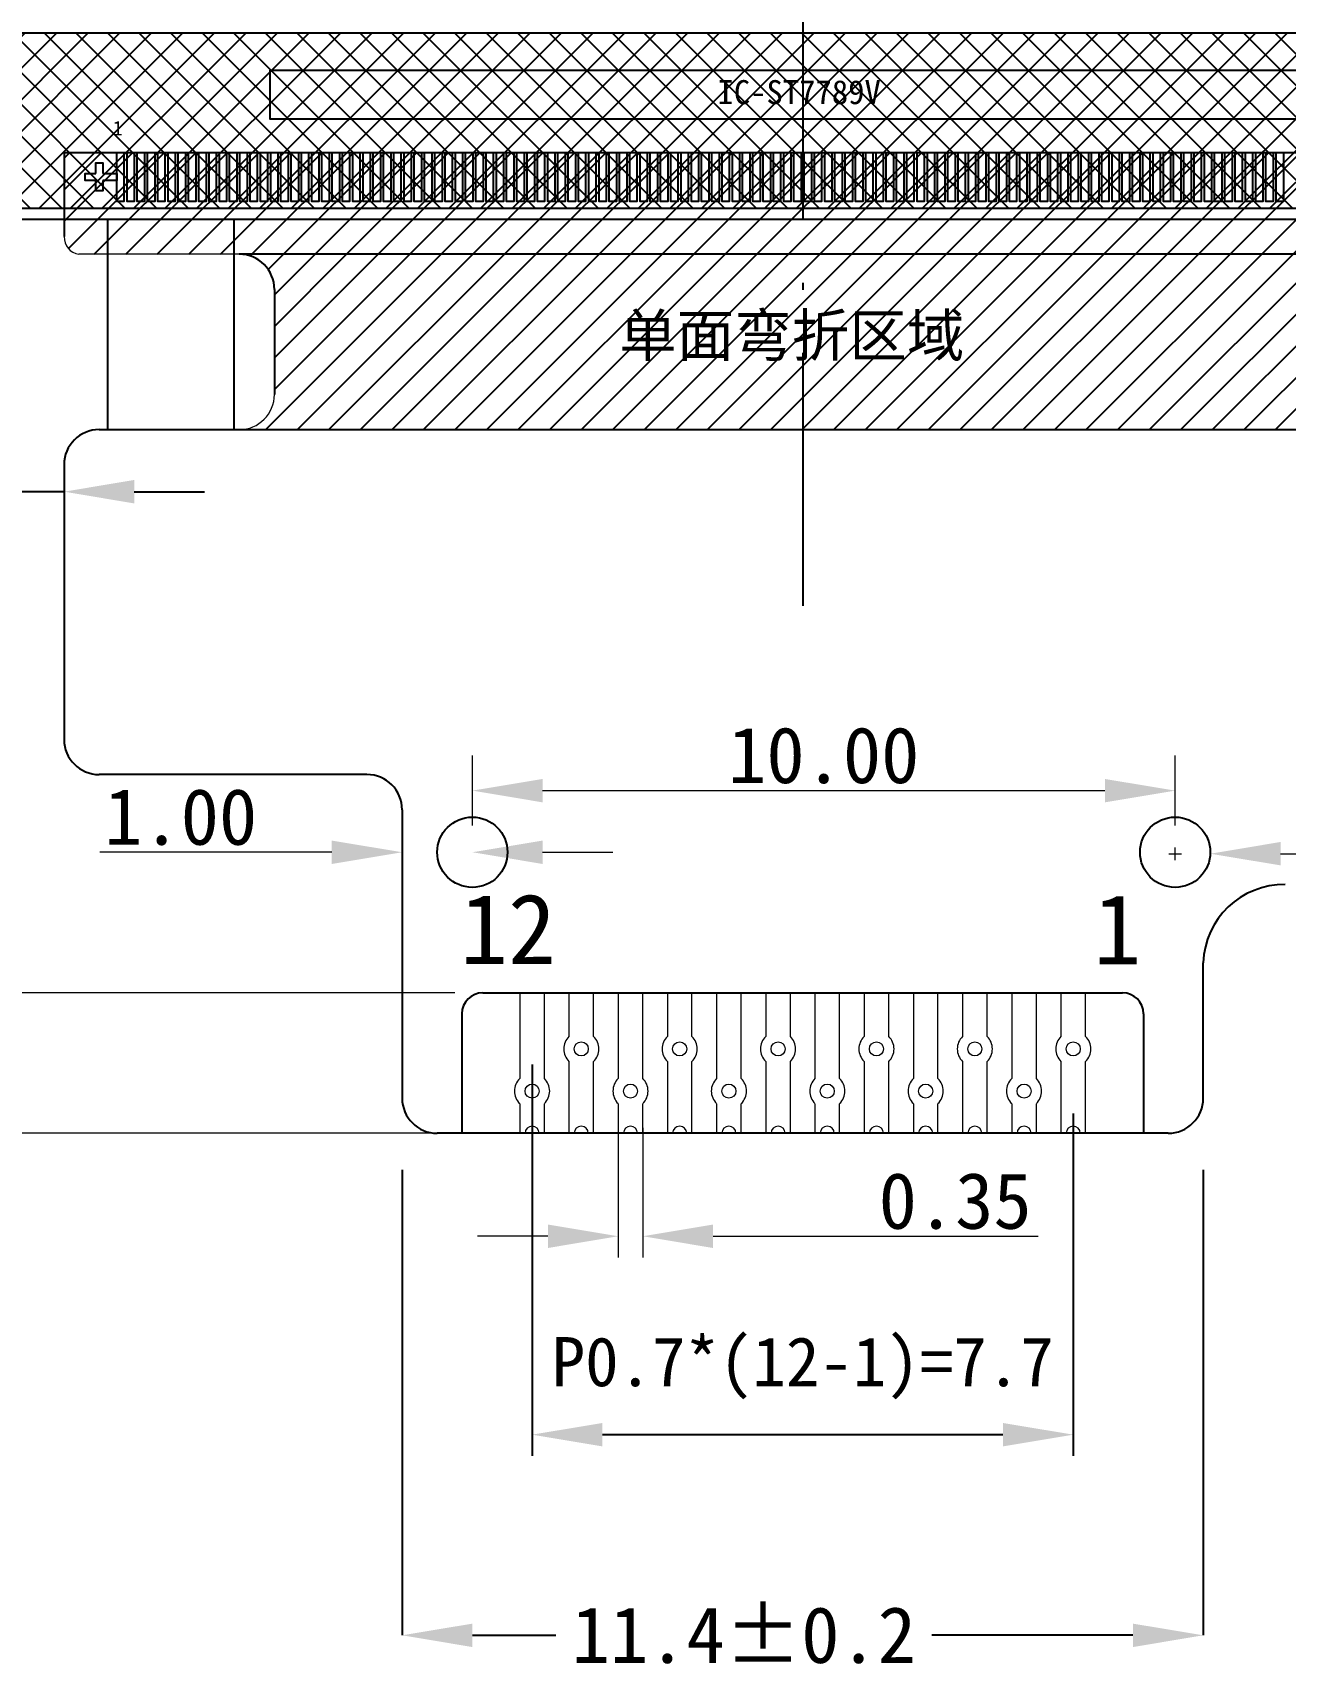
# Model space of a CAD drawing. Header units: millimetres. Extents: x 1279 to 1513, y 338 to 493.
# Drawn here: x 1323.24 to 1341.06, y 399.17 to 422.5 of the extents above; entities that cross this region are included whole.
import ezdxf

# ---------------------------------------------------------------- set-up
doc = ezdxf.new("R2010")
doc.units = ezdxf.units.MM
doc.linetypes.add('ACAD_ISO10W100', pattern=[18, 12, -3, 0, -3])
doc.linetypes.add('SOLID', pattern=[0])
for name, color, linetype in [('240', 240, 'Continuous'), ('dim', 3, 'Continuous'), ('DWG', 7, 'Continuous'), ('FPC', 30, 'Continuous'), ('FPC-LED', 4, 'Continuous'), ('FPC1', 30, 'Continuous'), ('LAYER0$C$L0', 2, 'SOLID'), ('lcd', 4, 'Continuous')]:
    doc.layers.add(name, color=color, linetype=linetype)
doc.styles.get("Standard").update_dxf_attribs({"font": 'txt', "bigfont": 'gbcbig.shx'})
doc.styles.add('zengy', font='')
doc.styles.add('宋体', font='')
doc.styles.get('zengy').set_extended_font_data('SimSun')
doc.styles.get('宋体').set_extended_font_data('SimSun')
doc.dimstyles.get("Standard").update_dxf_attribs({"dimtxt": 3, "dimasz": 1.5, "dimexe": 0.3, "dimexo": 0.3, "dimgap": 0.5, "dimtad": 1, "dimtoh": 1, "dimdsep": 46, "dimtxsty": 'Standard', "dimcen": 0.5, "dimclrd": 2, "dimclre": 3, "dimclrt": 6, "dimadec": 1, "dimazin": 0, "dimtfac": 1, "dimtofl": 0, "dimtmove": 0, "dimatfit": 3, "dimfxl": 1, "dimtolj": 1, "dimtzin": 0, "dimarcsym": 0})
doc.dimstyles.new('zengy', dxfattribs={"dimtxt": 1.35, "dimasz": 1, "dimexe": 0.4, "dimexo": 0.45, "dimgap": 0.35, "dimtad": 1, "dimzin": 0, "dimdsep": 46, "dimtxsty": 'zengy', "dimcen": 0.09, "dimclrd": 256, "dimclre": 256, "dimclrt": 256, "dimadec": 0, "dimazin": 0, "dimtfac": 1, "dimtmove": 0, "dimatfit": 0, "dimfxl": 0.18, "dimtolj": 1, "dimtzin": 0, "dimlwd": -1, "dimlwe": -1, "dimarcsym": 0})
doc.dimstyles.new('标准', dxfattribs={"dimtxt": 1.8, "dimasz": 1.5, "dimexe": 0.5, "dimexo": 0.4, "dimgap": 0.1, "dimtad": 1, "dimzin": 1, "dimdsep": 46, "dimtxsty": '宋体', "dimblk": 'CLOSEDBLANK', "dimcen": 0.09, "dimclrd": 96, "dimclre": 96, "dimclrt": 3, "dimadec": 0, "dimazin": 0, "dimtfac": 1, "dimtofl": 0, "dimtmove": 0, "dimatfit": 1, "dimldrblk": 'CLOSEDBLANK', "dimfxl": 1, "dimtolj": 1, "dimlwd": 0, "dimlwe": 0, "dimarcsym": 0})
doc.dimstyles.new('标注', dxfattribs={"dimtxt": 1.2, "dimasz": 1, "dimexe": 0, "dimexo": 1, "dimgap": 0.2, "dimtad": 0, "dimrnd": 0.0005, "dimzin": 9, "dimdsep": 46, "dimtxsty": 'Standard', "dimcen": 0, "dimclrd": 3, "dimclre": 3, "dimclrt": 3, "dimadec": 0, "dimazin": 0, "dimtfac": 1, "dimtmove": 0, "dimatfit": 3, "dimfxl": 1, "dimlwd": -1, "dimlwe": -1, "dimarcsym": 0})

# ---------------------------------------------------------------- blocks, each defined once
blk = doc.blocks.new('*D68')
at = {"layer": 'Defpoints', "color": 0}
for p in [(1318.435, 420.287), (1323.685, 416.357), (1318.435, 415.973)]:
    blk.add_point(p, dxfattribs=at)
at = {"layer": 'dim', "color": 7}
for p, q in [((1318.435, 419.837), (1318.435, 415.573)), ((1317.435, 415.973), (1307.281, 415.973)), ((1323.685, 415.973), (1318.435, 415.973)), ((1323.685, 415.907), (1323.685, 415.573)), ((1324.685, 415.973), (1325.685, 415.973))]:
    blk.add_line(p, q, dxfattribs=at)
for points in [[(1317.435, 416.14), (1317.435, 415.806), (1318.435, 415.973)], [(1324.685, 416.14), (1324.685, 415.806), (1323.685, 415.973)]]:
    blk.add_solid(points, dxfattribs=at)
at = {"layer": 'dim', "color": 7, "insert": (1311.858, 417.051), "char_height": 1.35, "attachment_point": 5, "style": '宋体'}
blk.add_mtext('\\A1;5.25%%P0.3', dxfattribs=at)
blk = doc.blocks.new('*D69')
at = {"color": 7, "lineweight": 0}
for p, q in [((1318.035, 419.837), (1300.745, 419.837)), ((1301.245, 418.837), (1301.245, 407.841)), ((1328.595, 406.841), (1300.745, 406.841))]:
    blk.add_line(p, q, dxfattribs=at)
at = {"color": 7}
for points in [[(1301.078, 418.837), (1301.412, 418.837), (1301.245, 419.837)], [(1301.078, 407.841), (1301.412, 407.841), (1301.245, 406.841)]]:
    blk.add_solid(points, dxfattribs=at)
at = {"layer": 'Defpoints', "color": 0}
for p in [(1318.435, 419.837), (1301.245, 406.841), (1328.995, 406.841)]:
    blk.add_point(p, dxfattribs=at)
at = {"color": 7, "insert": (1299.829, 413.339), "char_height": 1.7, "attachment_point": 5, "rotation": 90, "style": '宋体'}
blk.add_mtext('\\A1;13.00%%P0.3', dxfattribs=at)
blk = doc.blocks.new('_ClosedBlank')
at = {"color": 0, "linetype": 'ByBlock', "lineweight": -2}
for p, q in [((-1, 0.167), (0, 0)), ((-1, 0.167), (-1, -0.167)), ((0, 0), (-1, -0.167))]:
    blk.add_line(p, q, dxfattribs=at)
blk = doc.blocks.new('*D74')
at = {"color": 7}
for p, q in [((1328.495, 406.32), (1328.495, 399.695)), ((1339.895, 406.32), (1339.895, 399.695)), ((1329.495, 399.695), (1330.685, 399.695)), ((1338.895, 399.695), (1336.032, 399.695))]:
    blk.add_line(p, q, dxfattribs=at)
for points in [[(1329.495, 399.861), (1329.495, 399.528), (1328.495, 399.695)], [(1338.895, 399.861), (1338.895, 399.528), (1339.895, 399.695)]]:
    blk.add_solid(points, dxfattribs=at)
at = {"layer": 'Defpoints', "color": 0}
for p in [(1328.495, 407.32), (1339.895, 407.32), (1339.895, 399.695)]:
    blk.add_point(p, dxfattribs=at)
at = {"color": 7, "insert": (1333.358, 399.695), "char_height": 0.8, "attachment_point": 5, "style": '宋体'}
blk.add_mtext('11.4±0.2', dxfattribs=at)
blk = doc.blocks.new('*D75')
at = {"color": 7, "lineweight": 0}
for p, q in [((1321.802, 409.841), (1321.802, 410.841)), ((1329.245, 408.841), (1321.302, 408.841)), ((1328.995, 406.841), (1321.302, 406.841)), ((1321.802, 405.841), (1321.802, 399.622))]:
    blk.add_line(p, q, dxfattribs=at)
at = {"color": 7}
for points in [[(1321.636, 409.841), (1321.969, 409.841), (1321.802, 408.841)], [(1321.636, 405.841), (1321.969, 405.841), (1321.802, 406.841)]]:
    blk.add_solid(points, dxfattribs=at)
at = {"layer": 'Defpoints', "color": 0}
for p in [(1329.645, 408.841), (1321.802, 406.841), (1329.395, 406.841)]:
    blk.add_point(p, dxfattribs=at)
at = {"color": 7, "insert": (1321.271, 402.231), "char_height": 0.8, "attachment_point": 5, "rotation": 90, "style": '宋体'}
blk.add_mtext('\\A1;2.00%%P0.3', dxfattribs=at)
blk = doc.blocks.new('*D76')
at = {"color": 7, "lineweight": 0}
for p, q in [((1331.57, 406.92), (1331.57, 405.075)), ((1331.92, 406.92), (1331.92, 405.075)), ((1330.57, 405.375), (1329.57, 405.375)), ((1332.92, 405.375), (1337.546, 405.375))]:
    blk.add_line(p, q, dxfattribs=at)
at = {"color": 7}
for points in [[(1330.57, 405.542), (1330.57, 405.208), (1331.57, 405.375)], [(1332.92, 405.542), (1332.92, 405.208), (1331.92, 405.375)]]:
    blk.add_solid(points, dxfattribs=at)
at = {"layer": 'Defpoints', "color": 0}
for p in [(1331.57, 407.22), (1331.92, 407.22), (1331.92, 405.375)]:
    blk.add_point(p, dxfattribs=at)
at = {"color": 7, "insert": (1336.365, 405.875), "char_height": 0.8, "attachment_point": 5, "style": '宋体'}
blk.add_mtext('\\A1;0.35', dxfattribs=at)
blk = doc.blocks.new('*D77')
at = {"color": 7, "lineweight": 0}
for p, q in [((1339.405, 410.82), (1339.585, 410.82)), ((1339.495, 410.73), (1339.495, 410.91)), ((1340.995, 410.82), (1351.771, 410.82))]:
    blk.add_line(p, q, dxfattribs=at)
at = {"color": 7}
blk.add_solid([(1340.995, 410.987), (1340.995, 410.654), (1339.995, 410.82)], dxfattribs=at)
at = {"layer": 'Defpoints', "color": 0}
for p in [(1338.995, 410.82), (1339.995, 410.82)]:
    blk.add_point(p, dxfattribs=at)
at = {"color": 7, "insert": (1346.883, 411.859), "char_height": 1, "attachment_point": 5, "style": '宋体'}
blk.add_mtext('\\A1;2-%%c1.0%%p0.05', dxfattribs=at)
blk = doc.blocks.new('*D78')
at = {"color": 7, "lineweight": -2}
for p, q in [((1330.345, 407.82), (1330.345, 402.251)), ((1338.045, 407.12), (1338.045, 402.251)), ((1331.345, 402.551), (1337.045, 402.551))]:
    blk.add_line(p, q, dxfattribs=at)
at = {"color": 7}
for points in [[(1331.345, 402.717), (1331.345, 402.384), (1330.345, 402.551)], [(1337.045, 402.717), (1337.045, 402.384), (1338.045, 402.551)]]:
    blk.add_solid(points, dxfattribs=at)
at = {"layer": 'Defpoints', "color": 0}
for p in [(1330.345, 408.12), (1338.045, 407.42), (1338.045, 402.551)]:
    blk.add_point(p, dxfattribs=at)
at = {"color": 7, "insert": (1334.195, 403.497), "char_height": 0.7, "attachment_point": 5, "style": '宋体'}
blk.add_mtext('\\A1;P0.7*(12-1)=7.7', dxfattribs=at)
blk = doc.blocks.new('*D79')
at = {"color": 7, "lineweight": 0}
for p, q in [((1329.495, 411.22), (1329.495, 412.218)), ((1339.495, 411.22), (1339.495, 412.218)), ((1330.495, 411.718), (1338.495, 411.718))]:
    blk.add_line(p, q, dxfattribs=at)
at = {"color": 7}
for points in [[(1330.495, 411.884), (1330.495, 411.551), (1329.495, 411.718)], [(1338.495, 411.884), (1338.495, 411.551), (1339.495, 411.718)]]:
    blk.add_solid(points, dxfattribs=at)
at = {"layer": 'Defpoints', "color": 0}
for p in [(1339.495, 411.718), (1329.495, 410.82), (1339.495, 410.82)]:
    blk.add_point(p, dxfattribs=at)
at = {"color": 7, "insert": (1334.495, 412.218), "char_height": 0.8, "attachment_point": 5, "style": '宋体'}
blk.add_mtext('\\A1;10.00', dxfattribs=at)
blk = doc.blocks.new('*D80')
at = {"color": 7, "lineweight": 0}
for p, q in [((1328.495, 411.22), (1328.495, 411.341)), ((1329.495, 411.22), (1329.495, 411.341)), ((1327.495, 410.841), (1324.195, 410.841)), ((1330.495, 410.841), (1331.495, 410.841))]:
    blk.add_line(p, q, dxfattribs=at)
at = {"color": 7}
for points in [[(1327.495, 411.007), (1327.495, 410.674), (1328.495, 410.841)], [(1330.495, 411.007), (1330.495, 410.674), (1329.495, 410.841)]]:
    blk.add_solid(points, dxfattribs=at)
at = {"layer": 'Defpoints', "color": 0}
for p in [(1328.495, 410.841), (1328.495, 410.82), (1329.495, 410.82)]:
    blk.add_point(p, dxfattribs=at)
at = {"color": 7, "insert": (1325.345, 411.341), "char_height": 0.8, "attachment_point": 5, "style": '宋体'}
blk.add_mtext('\\A1;1.00', dxfattribs=at)

msp = doc.modelspace()

# ---------------------------------------------------------------- hatches: boundary and pattern name
h = msp.add_hatch()
h.set_pattern_fill('ANSI37', color=256, scale=0.1, style=0)
h.set_pattern_definition([(45, (11.47605, -10.43384), (-0.2245064, 0.2245064), []), (135, (11.47605, -10.43384), (-0.2245064, -0.2245064), [])])
h.paths.add_polyline_path([(1319.135, 422.503), (1349.255, 422.503), (1349.255, 420.003), (1319.135, 420.003)])
h = msp.add_hatch()
h.set_pattern_fill('ANSI31', color=30, scale=0.1, style=0)
edge = h.paths.add_edge_path(flags=17)
edge.add_line((1344.705, 420.482), (1344.705, 420.803))
edge.add_line((1344.705, 420.803), (1344.705, 420.482))
edge.add_line((1344.705, 420.482), (1344.705, 420.803))
edge.add_line((1344.705, 420.803), (1344.705, 420.482))
edge.add_line((1344.705, 420.482), (1344.705, 420.803))
edge.add_line((1344.705, 420.803), (1344.705, 419.603))
h.paths.add_polyline_path([(1344.705, 420.482), (1344.705, 420.803)], flags=16)
edge = h.paths.add_edge_path()
edge.add_line((1323.685, 420.803), (1344.705, 420.803))
edge.add_line((1323.685, 420.803), (1323.685, 419.603))
edge.add_arc((1323.931, 419.596), 0.245, 178.3428, 261.6793)
edge.add_line((1326.178, 419.353), (1323.895, 419.353))
edge.add_line((1342.879, 419.353), (1326.178, 419.353))
edge.add_line((1342.879, 419.353), (1344.496, 419.353))
edge.add_arc((1344.46, 419.596), 0.245, 278.3207, 361.6572)
h = msp.add_hatch()
h.set_pattern_fill('ANSI31', color=256, scale=0.1, style=0)
edge = h.paths.add_edge_path()
edge.add_line((1342.879, 419.353), (1326.178, 419.353))
edge.add_arc((1326.178, 418.853), 0.5, 0, 90)
edge.add_line((1326.678, 418.853), (1326.678, 417.357))
edge.add_arc((1326.178, 417.357), 0.5, 270, 360)
edge.add_line((1326.186, 416.857), (1342.379, 416.857))
edge.add_line((1342.379, 418.853), (1342.379, 416.857))
edge.add_arc((1342.879, 418.853), 0.5, 90, 180)

# ---------------------------------------------------------------- linework, layer by layer
at = {"color": 30}
for p, q in [((1327.995, 411.947), (1324.185, 411.947)), ((1329.645, 408.841), (1338.745, 408.841)), ((1329.345, 408.541), (1329.345, 406.841)), ((1339.045, 408.541), (1339.045, 406.841)), ((1329.345, 408.241), (1329.345, 406.841)), ((1329.345, 408.241), (1329.345, 406.841)), ((1329.345, 408.241), (1329.345, 406.841)), ((1339.045, 408.241), (1339.045, 406.841)), ((1329.345, 406.841), (1329.22, 406.841))]:
    msp.add_line(p, q, dxfattribs=at)
msp.add_line((1328.995, 406.841), (1328.995, 406.841))
for centre, start, end in [((1329.645, 408.541), 90, 180), ((1338.745, 408.541), 360, 90)]:
    msp.add_arc(centre, 0.3, start, end, dxfattribs=at)
at = {"layer": 'DWG', "color": 30}
for p, q in [((1323.685, 420.803), (1344.705, 420.803)), ((1342.879, 419.353), (1326.178, 419.353))]:
    msp.add_line(p, q, dxfattribs=at)
at = {"layer": 'DWG', "color": 30, "lineweight": 0}
for p, q in [((1323.685, 419.603), (1323.685, 420.803)), ((1326.178, 419.353), (1323.895, 419.353))]:
    msp.add_line(p, q, dxfattribs=at)
for centre, radius, start, end in [((1323.931, 419.596), 0.245, 178.3428, 261.6793), ((1326.178, 417.357), 0.5, 270, 0)]:
    msp.add_arc(centre, radius, start, end, dxfattribs=at)
at = {"layer": 'FPC', "color": 30}
for p, q in [((1323.685, 420.803), (1323.685, 419.603)), ((1326.678, 418.853), (1326.678, 417.357)), ((1326.186, 416.857), (1342.379, 416.857))]:
    msp.add_line(p, q, dxfattribs=at)
at = {"layer": 'FPC'}
for p, q in [((1324.185, 416.857), (1326.186, 416.857)), ((1323.685, 416.357), (1323.685, 412.447)), ((1328.495, 411.447), (1328.495, 407.341)), ((1339.895, 407.341), (1339.895, 409.268)), ((1339.395, 406.841), (1328.995, 406.841))]:
    msp.add_line(p, q, dxfattribs=at)
at = {"layer": 'FPC', "color": 2, "lineweight": 9}
for p, q in [((1330.17, 408.841), (1330.17, 407.619)), ((1330.17, 408.841), (1330.17, 408.841)), ((1330.52, 408.841), (1330.17, 408.841)), ((1330.52, 407.619), (1330.52, 408.841)), ((1330.87, 408.841), (1330.87, 408.219)), ((1331.22, 408.841), (1330.87, 408.841)), ((1331.22, 408.219), (1331.22, 408.841)), ((1331.57, 408.841), (1331.57, 407.619)), ((1331.92, 408.841), (1331.57, 408.841)), ((1331.92, 407.619), (1331.92, 408.841)), ((1332.27, 408.841), (1332.27, 408.219)), ((1332.62, 408.841), (1332.27, 408.841)), ((1332.62, 408.219), (1332.62, 408.841)), ((1332.97, 408.841), (1332.97, 407.619)), ((1333.32, 408.841), (1332.97, 408.841)), ((1333.32, 407.619), (1333.32, 408.841)), ((1333.67, 408.841), (1333.67, 408.219)), ((1334.02, 408.841), (1333.67, 408.841)), ((1334.02, 408.219), (1334.02, 408.841)), ((1334.37, 408.841), (1334.37, 407.619)), ((1334.72, 408.841), (1334.37, 408.841)), ((1334.72, 407.619), (1334.72, 408.841)), ((1335.07, 408.841), (1335.07, 408.219)), ((1335.42, 408.841), (1335.07, 408.841)), ((1335.42, 408.219), (1335.42, 408.841)), ((1335.77, 408.841), (1335.77, 407.619)), ((1336.12, 408.841), (1335.77, 408.841)), ((1336.12, 407.619), (1336.12, 408.841)), ((1336.47, 408.841), (1336.47, 408.219)), ((1336.82, 408.841), (1336.47, 408.841)), ((1336.82, 408.219), (1336.82, 408.841)), ((1337.17, 408.841), (1337.17, 407.619)), ((1337.52, 408.841), (1337.17, 408.841)), ((1337.52, 407.619), (1337.52, 408.841)), ((1337.87, 408.841), (1337.87, 408.219)), ((1338.22, 408.841), (1337.87, 408.841)), ((1338.22, 408.219), (1338.22, 408.841)), ((1330.87, 407.862), (1330.87, 406.841)), ((1331.22, 406.841), (1331.22, 407.862)), ((1332.27, 407.862), (1332.27, 406.841)), ((1332.62, 406.841), (1332.62, 407.862)), ((1333.67, 407.862), (1333.67, 406.841)), ((1334.02, 406.841), (1334.02, 407.862)), ((1335.07, 407.862), (1335.07, 406.841)), ((1335.42, 406.841), (1335.42, 407.862)), ((1336.47, 407.862), (1336.47, 406.841)), ((1336.82, 406.841), (1336.82, 407.862)), ((1337.87, 407.862), (1337.87, 406.841)), ((1338.22, 406.841), (1338.22, 407.862)), ((1330.17, 407.262), (1330.17, 406.841)), ((1330.52, 406.841), (1330.52, 407.262)), ((1331.57, 407.262), (1331.57, 406.841)), ((1331.92, 406.841), (1331.92, 407.262)), ((1332.97, 407.262), (1332.97, 406.841)), ((1333.32, 406.841), (1333.32, 407.262)), ((1334.37, 407.262), (1334.37, 406.841)), ((1334.72, 406.841), (1334.72, 407.262)), ((1335.77, 407.262), (1335.77, 406.841)), ((1336.12, 406.841), (1336.12, 407.262)), ((1337.17, 407.262), (1337.17, 406.841)), ((1337.52, 406.841), (1337.52, 407.262)), ((1335.345, 406.841), (1335.42, 406.841)), ((1335.42, 406.841), (1335.42, 406.841))]:
    msp.add_line(p, q, dxfattribs=at)
at = {"layer": 'FPC', "lineweight": 9}
for points in [[(1331.57, 408.841), (1331.57, 408.841)], [(1332.97, 408.841), (1332.97, 408.841)], [(1334.37, 408.841), (1334.37, 408.841)], [(1335.77, 408.841), (1335.77, 408.841)], [(1337.17, 408.841), (1337.17, 408.841)]]:
    msp.add_lwpolyline(points, dxfattribs=at)
at = {"layer": 'FPC', "color": 30}
for centre in [(1329.495, 410.841), (1339.495, 410.841)]:
    msp.add_circle(centre, 0.5, dxfattribs=at)
at = {"layer": 'FPC', "color": 6, "lineweight": 9}
for centre in [(1331.045, 408.041), (1332.445, 408.041), (1333.845, 408.041), (1335.245, 408.041), (1336.645, 408.041), (1338.045, 408.041), (1330.345, 407.441), (1331.745, 407.441), (1333.145, 407.441), (1334.545, 407.441), (1335.945, 407.441), (1337.345, 407.441)]:
    msp.add_circle(centre, 0.1, dxfattribs=at)
at = {"layer": 'FPC'}
for centre, radius, start, end in [((1326.178, 418.853), 0.5, 0, 90), ((1324.185, 416.357), 0.5, 90, 180), ((1324.185, 412.447), 0.5, 180, 270), ((1327.995, 411.447), 0.5, 0, 90), ((1341.043, 409.232), 1.148, 89.0991, 178.1735), ((1328.995, 407.341), 0.5, 180, 270), ((1339.395, 407.341), 0.5, 270, 0)]:
    msp.add_arc(centre, radius, start, end, dxfattribs=at)
at = {"layer": 'FPC', "color": 2, "lineweight": 9}
for centre, radius, start, end in [((1331.045, 408.041), 0.25, 134.427, 225.573), ((1331.045, 408.041), 0.25, 314.427, 45.573), ((1332.445, 408.041), 0.25, 134.427, 225.573), ((1332.445, 408.041), 0.25, 314.427, 45.573), ((1333.845, 408.041), 0.25, 134.427, 225.573), ((1333.845, 408.041), 0.25, 314.427, 45.573), ((1335.245, 408.041), 0.25, 134.427, 225.573), ((1335.245, 408.041), 0.25, 314.427, 45.573), ((1336.645, 408.041), 0.25, 134.427, 225.573), ((1336.645, 408.041), 0.25, 314.427, 45.573), ((1338.045, 408.041), 0.25, 134.427, 225.573), ((1338.045, 408.041), 0.25, 314.427, 45.573), ((1330.345, 407.441), 0.25, 134.427, 225.573), ((1330.345, 407.441), 0.25, 314.427, 45.573), ((1331.745, 407.441), 0.25, 134.427, 225.573), ((1331.745, 407.441), 0.25, 314.427, 45.573), ((1333.145, 407.441), 0.25, 134.427, 225.573), ((1333.145, 407.441), 0.25, 314.427, 45.573), ((1334.545, 407.441), 0.25, 134.427, 225.573), ((1334.545, 407.441), 0.25, 314.427, 45.573), ((1335.945, 407.441), 0.25, 134.427, 225.573), ((1335.945, 407.441), 0.25, 314.427, 45.573), ((1337.345, 407.441), 0.25, 134.427, 225.573), ((1337.345, 407.441), 0.25, 314.427, 45.573), ((1330.345, 406.841), 0.1, 0, 180), ((1331.045, 406.841), 0.1, 0, 180), ((1331.745, 406.841), 0.1, 0, 180), ((1332.445, 406.841), 0.1, 0, 180), ((1333.145, 406.841), 0.1, 0, 180), ((1333.845, 406.841), 0.1, 0, 180), ((1334.545, 406.841), 0.1, 0, 180), ((1335.245, 406.841), 0.1, 0, 180), ((1335.945, 406.841), 0.1, 0, 180), ((1336.645, 406.841), 0.1, 0, 180), ((1337.345, 406.841), 0.1, 0, 180), ((1338.045, 406.841), 0.1, 0, 180)]:
    msp.add_arc(centre, radius, start, end, dxfattribs=at)
at = {"layer": 'FPC-LED', "color": 2}
for p, q in [((1324.302, 419.853), (1324.302, 416.857)), ((1326.102, 419.853), (1326.102, 416.857))]:
    msp.add_line(p, q, dxfattribs=at)
at = {"layer": 'FPC1', "color": 1, "linetype": 'ACAD_ISO10W100', "ltscale": 0.3}
msp.add_line((1334.195, 456.448), (1334.195, 413.744), dxfattribs=at)
at = {"layer": 'LAYER0$C$L0', "color": 0}
msp.add_line((1318.435, 419.853), (1349.955, 419.853), dxfattribs=at)
msp.add_line((1318.435, 419.853), (1349.955, 419.853), dxfattribs=at)
at = {"layer": 'lcd', "color": 7, "ltscale": 2}
msp.add_line((1319.135, 422.503), (1349.255, 422.503), dxfattribs=at)
at = {"layer": 'lcd', "color": 4, "ltscale": 2}
msp.add_line((1349.255, 420.003), (1319.135, 420.003), dxfattribs=at)
at = {"layer": 'lcd', "color": 7, "ltscale": 2}
for points in [[(1326.618, 421.973), (1341.773, 421.973), (1341.773, 421.275), (1326.618, 421.275)], [(1324.435, 420.803), (1324.537, 420.803), (1324.537, 420.103), (1324.435, 420.103)], [(1324.581, 420.803), (1324.683, 420.803), (1324.683, 420.103), (1324.581, 420.103)], [(1324.727, 420.803), (1324.829, 420.803), (1324.829, 420.103), (1324.727, 420.103)], [(1324.873, 420.803), (1324.975, 420.803), (1324.975, 420.103), (1324.873, 420.103)], [(1325.019, 420.803), (1325.121, 420.803), (1325.121, 420.103), (1325.019, 420.103)], [(1325.165, 420.803), (1325.267, 420.803), (1325.267, 420.103), (1325.165, 420.103)], [(1325.311, 420.803), (1325.413, 420.803), (1325.413, 420.103), (1325.311, 420.103)], [(1325.457, 420.803), (1325.559, 420.803), (1325.559, 420.103), (1325.457, 420.103)], [(1325.603, 420.803), (1325.705, 420.803), (1325.705, 420.103), (1325.603, 420.103)], [(1325.749, 420.803), (1325.851, 420.803), (1325.851, 420.103), (1325.749, 420.103)], [(1325.895, 420.803), (1325.997, 420.803), (1325.997, 420.103), (1325.895, 420.103)], [(1326.041, 420.803), (1326.143, 420.803), (1326.143, 420.103), (1326.041, 420.103)], [(1326.187, 420.803), (1326.289, 420.803), (1326.289, 420.103), (1326.187, 420.103)], [(1326.333, 420.803), (1326.435, 420.803), (1326.435, 420.103), (1326.333, 420.103)], [(1326.479, 420.803), (1326.581, 420.803), (1326.581, 420.103), (1326.479, 420.103)], [(1326.625, 420.803), (1326.727, 420.803), (1326.727, 420.103), (1326.625, 420.103)], [(1326.771, 420.803), (1326.873, 420.803), (1326.873, 420.103), (1326.771, 420.103)], [(1326.917, 420.803), (1327.019, 420.803), (1327.019, 420.103), (1326.917, 420.103)], [(1327.063, 420.803), (1327.165, 420.803), (1327.165, 420.103), (1327.063, 420.103)], [(1327.209, 420.803), (1327.311, 420.803), (1327.311, 420.103), (1327.209, 420.103)], [(1327.355, 420.803), (1327.457, 420.803), (1327.457, 420.103), (1327.355, 420.103)], [(1327.501, 420.803), (1327.603, 420.803), (1327.603, 420.103), (1327.501, 420.103)], [(1327.647, 420.803), (1327.749, 420.803), (1327.749, 420.103), (1327.647, 420.103)], [(1327.793, 420.803), (1327.895, 420.803), (1327.895, 420.103), (1327.793, 420.103)], [(1327.939, 420.803), (1328.041, 420.803), (1328.041, 420.103), (1327.939, 420.103)], [(1328.085, 420.803), (1328.187, 420.803), (1328.187, 420.103), (1328.085, 420.103)], [(1328.231, 420.803), (1328.333, 420.803), (1328.333, 420.103), (1328.231, 420.103)], [(1328.377, 420.803), (1328.479, 420.803), (1328.479, 420.103), (1328.377, 420.103)], [(1328.523, 420.803), (1328.625, 420.803), (1328.625, 420.103), (1328.523, 420.103)], [(1328.669, 420.803), (1328.771, 420.803), (1328.771, 420.103), (1328.669, 420.103)], [(1328.815, 420.803), (1328.917, 420.803), (1328.917, 420.103), (1328.815, 420.103)], [(1328.961, 420.803), (1329.063, 420.803), (1329.063, 420.103), (1328.961, 420.103)], [(1329.107, 420.803), (1329.209, 420.803), (1329.209, 420.103), (1329.107, 420.103)], [(1329.253, 420.803), (1329.355, 420.803), (1329.355, 420.103), (1329.253, 420.103)], [(1329.399, 420.803), (1329.501, 420.803), (1329.501, 420.103), (1329.399, 420.103)], [(1329.545, 420.803), (1329.647, 420.803), (1329.647, 420.103), (1329.545, 420.103)], [(1329.691, 420.803), (1329.793, 420.803), (1329.793, 420.103), (1329.691, 420.103)], [(1329.837, 420.803), (1329.939, 420.803), (1329.939, 420.103), (1329.837, 420.103)], [(1329.983, 420.803), (1330.085, 420.803), (1330.085, 420.103), (1329.983, 420.103)], [(1330.129, 420.803), (1330.231, 420.803), (1330.231, 420.103), (1330.129, 420.103)], [(1330.275, 420.803), (1330.377, 420.803), (1330.377, 420.103), (1330.275, 420.103)], [(1330.421, 420.803), (1330.523, 420.803), (1330.523, 420.103), (1330.421, 420.103)], [(1330.567, 420.803), (1330.669, 420.803), (1330.669, 420.103), (1330.567, 420.103)], [(1330.713, 420.803), (1330.815, 420.803), (1330.815, 420.103), (1330.713, 420.103)], [(1330.859, 420.803), (1330.961, 420.803), (1330.961, 420.103), (1330.859, 420.103)], [(1331.005, 420.803), (1331.107, 420.803), (1331.107, 420.103), (1331.005, 420.103)], [(1331.151, 420.803), (1331.253, 420.803), (1331.253, 420.103), (1331.151, 420.103)], [(1331.297, 420.803), (1331.399, 420.803), (1331.399, 420.103), (1331.297, 420.103)], [(1331.443, 420.803), (1331.545, 420.803), (1331.545, 420.103), (1331.443, 420.103)], [(1331.589, 420.803), (1331.691, 420.803), (1331.691, 420.103), (1331.589, 420.103)], [(1331.735, 420.803), (1331.837, 420.803), (1331.837, 420.103), (1331.735, 420.103)], [(1331.881, 420.803), (1331.983, 420.803), (1331.983, 420.103), (1331.881, 420.103)], [(1332.027, 420.803), (1332.129, 420.803), (1332.129, 420.103), (1332.027, 420.103)], [(1332.173, 420.803), (1332.275, 420.803), (1332.275, 420.103), (1332.173, 420.103)], [(1332.319, 420.803), (1332.421, 420.803), (1332.421, 420.103), (1332.319, 420.103)], [(1332.465, 420.803), (1332.567, 420.803), (1332.567, 420.103), (1332.465, 420.103)], [(1332.611, 420.803), (1332.713, 420.803), (1332.713, 420.103), (1332.611, 420.103)], [(1332.757, 420.803), (1332.859, 420.803), (1332.859, 420.103), (1332.757, 420.103)], [(1332.903, 420.803), (1333.005, 420.803), (1333.005, 420.103), (1332.903, 420.103)], [(1333.049, 420.803), (1333.151, 420.803), (1333.151, 420.103), (1333.049, 420.103)], [(1333.195, 420.803), (1333.297, 420.803), (1333.297, 420.103), (1333.195, 420.103)], [(1333.341, 420.803), (1333.443, 420.803), (1333.443, 420.103), (1333.341, 420.103)], [(1333.487, 420.803), (1333.589, 420.803), (1333.589, 420.103), (1333.487, 420.103)], [(1333.633, 420.803), (1333.735, 420.803), (1333.735, 420.103), (1333.633, 420.103)], [(1333.779, 420.803), (1333.881, 420.803), (1333.881, 420.103), (1333.779, 420.103)], [(1333.925, 420.803), (1334.027, 420.803), (1334.027, 420.103), (1333.925, 420.103)], [(1334.071, 420.803), (1334.173, 420.803), (1334.173, 420.103), (1334.071, 420.103)], [(1334.217, 420.803), (1334.319, 420.803), (1334.319, 420.103), (1334.217, 420.103)], [(1334.363, 420.803), (1334.465, 420.803), (1334.465, 420.103), (1334.363, 420.103)], [(1334.509, 420.803), (1334.611, 420.803), (1334.611, 420.103), (1334.509, 420.103)], [(1334.655, 420.803), (1334.757, 420.803), (1334.757, 420.103), (1334.655, 420.103)], [(1334.801, 420.803), (1334.903, 420.803), (1334.903, 420.103), (1334.801, 420.103)], [(1334.947, 420.803), (1335.049, 420.803), (1335.049, 420.103), (1334.947, 420.103)], [(1335.093, 420.803), (1335.195, 420.803), (1335.195, 420.103), (1335.093, 420.103)], [(1335.239, 420.803), (1335.341, 420.803), (1335.341, 420.103), (1335.239, 420.103)], [(1335.385, 420.803), (1335.487, 420.803), (1335.487, 420.103), (1335.385, 420.103)], [(1335.531, 420.803), (1335.633, 420.803), (1335.633, 420.103), (1335.531, 420.103)], [(1335.677, 420.803), (1335.779, 420.803), (1335.779, 420.103), (1335.677, 420.103)], [(1335.823, 420.803), (1335.925, 420.803), (1335.925, 420.103), (1335.823, 420.103)], [(1335.969, 420.803), (1336.071, 420.803), (1336.071, 420.103), (1335.969, 420.103)], [(1336.115, 420.803), (1336.217, 420.803), (1336.217, 420.103), (1336.115, 420.103)], [(1336.261, 420.803), (1336.363, 420.803), (1336.363, 420.103), (1336.261, 420.103)], [(1336.407, 420.803), (1336.509, 420.803), (1336.509, 420.103), (1336.407, 420.103)], [(1336.553, 420.803), (1336.655, 420.803), (1336.655, 420.103), (1336.553, 420.103)], [(1336.699, 420.803), (1336.801, 420.803), (1336.801, 420.103), (1336.699, 420.103)], [(1336.845, 420.803), (1336.947, 420.803), (1336.947, 420.103), (1336.845, 420.103)], [(1336.991, 420.803), (1337.093, 420.803), (1337.093, 420.103), (1336.991, 420.103)], [(1337.137, 420.803), (1337.239, 420.803), (1337.239, 420.103), (1337.137, 420.103)], [(1337.283, 420.803), (1337.385, 420.803), (1337.385, 420.103), (1337.283, 420.103)], [(1337.429, 420.803), (1337.531, 420.803), (1337.531, 420.103), (1337.429, 420.103)], [(1337.575, 420.803), (1337.677, 420.803), (1337.677, 420.103), (1337.575, 420.103)], [(1337.721, 420.803), (1337.823, 420.803), (1337.823, 420.103), (1337.721, 420.103)], [(1337.867, 420.803), (1337.969, 420.803), (1337.969, 420.103), (1337.867, 420.103)], [(1338.013, 420.803), (1338.115, 420.803), (1338.115, 420.103), (1338.013, 420.103)], [(1338.159, 420.803), (1338.261, 420.803), (1338.261, 420.103), (1338.159, 420.103)], [(1338.305, 420.803), (1338.407, 420.803), (1338.407, 420.103), (1338.305, 420.103)], [(1338.451, 420.803), (1338.553, 420.803), (1338.553, 420.103), (1338.451, 420.103)], [(1338.597, 420.803), (1338.699, 420.803), (1338.699, 420.103), (1338.597, 420.103)], [(1338.743, 420.803), (1338.845, 420.803), (1338.845, 420.103), (1338.743, 420.103)], [(1338.889, 420.803), (1338.991, 420.803), (1338.991, 420.103), (1338.889, 420.103)], [(1339.035, 420.803), (1339.137, 420.803), (1339.137, 420.103), (1339.035, 420.103)], [(1339.181, 420.803), (1339.283, 420.803), (1339.283, 420.103), (1339.181, 420.103)], [(1339.327, 420.803), (1339.429, 420.803), (1339.429, 420.103), (1339.327, 420.103)], [(1339.473, 420.803), (1339.575, 420.803), (1339.575, 420.103), (1339.473, 420.103)], [(1339.619, 420.803), (1339.721, 420.803), (1339.721, 420.103), (1339.619, 420.103)], [(1339.765, 420.803), (1339.867, 420.803), (1339.867, 420.103), (1339.765, 420.103)], [(1339.911, 420.803), (1340.013, 420.803), (1340.013, 420.103), (1339.911, 420.103)], [(1340.057, 420.803), (1340.159, 420.803), (1340.159, 420.103), (1340.057, 420.103)], [(1340.203, 420.803), (1340.305, 420.803), (1340.305, 420.103), (1340.203, 420.103)], [(1340.349, 420.803), (1340.451, 420.803), (1340.451, 420.103), (1340.349, 420.103)], [(1340.495, 420.803), (1340.597, 420.803), (1340.597, 420.103), (1340.495, 420.103)], [(1340.641, 420.803), (1340.743, 420.803), (1340.743, 420.103), (1340.641, 420.103)], [(1340.787, 420.803), (1340.889, 420.803), (1340.889, 420.103), (1340.787, 420.103)], [(1340.933, 420.803), (1341.035, 420.803), (1341.035, 420.103), (1340.933, 420.103)]]:
    msp.add_lwpolyline(points, close=True, dxfattribs=at)
at = {"layer": 'lcd', "color": 6, "ltscale": 2}
for points in [[(1324.435, 420.803), (1324.537, 420.803), (1324.537, 420.103), (1324.435, 420.103)], [(1324.581, 420.803), (1324.683, 420.803), (1324.683, 420.103), (1324.581, 420.103)], [(1324.727, 420.803), (1324.829, 420.803), (1324.829, 420.103), (1324.727, 420.103)], [(1324.873, 420.803), (1324.975, 420.803), (1324.975, 420.103), (1324.873, 420.103)], [(1325.019, 420.803), (1325.121, 420.803), (1325.121, 420.103), (1325.019, 420.103)], [(1325.165, 420.803), (1325.267, 420.803), (1325.267, 420.103), (1325.165, 420.103)], [(1325.311, 420.803), (1325.413, 420.803), (1325.413, 420.103), (1325.311, 420.103)], [(1325.457, 420.803), (1325.559, 420.803), (1325.559, 420.103), (1325.457, 420.103)], [(1325.603, 420.803), (1325.705, 420.803), (1325.705, 420.103), (1325.603, 420.103)], [(1325.749, 420.803), (1325.851, 420.803), (1325.851, 420.103), (1325.749, 420.103)], [(1325.895, 420.803), (1325.997, 420.803), (1325.997, 420.103), (1325.895, 420.103)], [(1326.041, 420.803), (1326.143, 420.803), (1326.143, 420.103), (1326.041, 420.103)], [(1326.187, 420.803), (1326.289, 420.803), (1326.289, 420.103), (1326.187, 420.103)], [(1326.333, 420.803), (1326.435, 420.803), (1326.435, 420.103), (1326.333, 420.103)], [(1326.479, 420.803), (1326.581, 420.803), (1326.581, 420.103), (1326.479, 420.103)], [(1326.625, 420.803), (1326.727, 420.803), (1326.727, 420.103), (1326.625, 420.103)], [(1326.771, 420.803), (1326.873, 420.803), (1326.873, 420.103), (1326.771, 420.103)], [(1326.917, 420.803), (1327.019, 420.803), (1327.019, 420.103), (1326.917, 420.103)], [(1327.063, 420.803), (1327.165, 420.803), (1327.165, 420.103), (1327.063, 420.103)], [(1327.209, 420.803), (1327.311, 420.803), (1327.311, 420.103), (1327.209, 420.103)], [(1327.355, 420.803), (1327.457, 420.803), (1327.457, 420.103), (1327.355, 420.103)], [(1327.501, 420.803), (1327.603, 420.803), (1327.603, 420.103), (1327.501, 420.103)], [(1327.647, 420.803), (1327.749, 420.803), (1327.749, 420.103), (1327.647, 420.103)], [(1327.793, 420.803), (1327.895, 420.803), (1327.895, 420.103), (1327.793, 420.103)], [(1327.939, 420.803), (1328.041, 420.803), (1328.041, 420.103), (1327.939, 420.103)], [(1328.085, 420.803), (1328.187, 420.803), (1328.187, 420.103), (1328.085, 420.103)], [(1328.231, 420.803), (1328.333, 420.803), (1328.333, 420.103), (1328.231, 420.103)], [(1328.377, 420.803), (1328.479, 420.803), (1328.479, 420.103), (1328.377, 420.103)], [(1328.523, 420.803), (1328.625, 420.803), (1328.625, 420.103), (1328.523, 420.103)], [(1328.669, 420.803), (1328.771, 420.803), (1328.771, 420.103), (1328.669, 420.103)], [(1328.815, 420.803), (1328.917, 420.803), (1328.917, 420.103), (1328.815, 420.103)], [(1328.961, 420.803), (1329.063, 420.803), (1329.063, 420.103), (1328.961, 420.103)], [(1329.107, 420.803), (1329.209, 420.803), (1329.209, 420.103), (1329.107, 420.103)], [(1329.253, 420.803), (1329.355, 420.803), (1329.355, 420.103), (1329.253, 420.103)], [(1329.399, 420.803), (1329.501, 420.803), (1329.501, 420.103), (1329.399, 420.103)], [(1329.545, 420.803), (1329.647, 420.803), (1329.647, 420.103), (1329.545, 420.103)], [(1329.691, 420.803), (1329.793, 420.803), (1329.793, 420.103), (1329.691, 420.103)], [(1329.837, 420.803), (1329.939, 420.803), (1329.939, 420.103), (1329.837, 420.103)], [(1329.983, 420.803), (1330.085, 420.803), (1330.085, 420.103), (1329.983, 420.103)], [(1330.129, 420.803), (1330.231, 420.803), (1330.231, 420.103), (1330.129, 420.103)], [(1330.275, 420.803), (1330.377, 420.803), (1330.377, 420.103), (1330.275, 420.103)], [(1330.421, 420.803), (1330.523, 420.803), (1330.523, 420.103), (1330.421, 420.103)], [(1330.567, 420.803), (1330.669, 420.803), (1330.669, 420.103), (1330.567, 420.103)], [(1330.713, 420.803), (1330.815, 420.803), (1330.815, 420.103), (1330.713, 420.103)], [(1330.859, 420.803), (1330.961, 420.803), (1330.961, 420.103), (1330.859, 420.103)], [(1331.005, 420.803), (1331.107, 420.803), (1331.107, 420.103), (1331.005, 420.103)], [(1331.151, 420.803), (1331.253, 420.803), (1331.253, 420.103), (1331.151, 420.103)], [(1331.297, 420.803), (1331.399, 420.803), (1331.399, 420.103), (1331.297, 420.103)], [(1331.443, 420.803), (1331.545, 420.803), (1331.545, 420.103), (1331.443, 420.103)], [(1331.589, 420.803), (1331.691, 420.803), (1331.691, 420.103), (1331.589, 420.103)], [(1331.735, 420.803), (1331.837, 420.803), (1331.837, 420.103), (1331.735, 420.103)], [(1331.881, 420.803), (1331.983, 420.803), (1331.983, 420.103), (1331.881, 420.103)], [(1332.027, 420.803), (1332.129, 420.803), (1332.129, 420.103), (1332.027, 420.103)], [(1332.173, 420.803), (1332.275, 420.803), (1332.275, 420.103), (1332.173, 420.103)], [(1332.319, 420.803), (1332.421, 420.803), (1332.421, 420.103), (1332.319, 420.103)], [(1332.465, 420.803), (1332.567, 420.803), (1332.567, 420.103), (1332.465, 420.103)], [(1332.611, 420.803), (1332.713, 420.803), (1332.713, 420.103), (1332.611, 420.103)], [(1332.757, 420.803), (1332.859, 420.803), (1332.859, 420.103), (1332.757, 420.103)], [(1332.903, 420.803), (1333.005, 420.803), (1333.005, 420.103), (1332.903, 420.103)], [(1333.049, 420.803), (1333.151, 420.803), (1333.151, 420.103), (1333.049, 420.103)], [(1333.195, 420.803), (1333.297, 420.803), (1333.297, 420.103), (1333.195, 420.103)], [(1333.341, 420.803), (1333.443, 420.803), (1333.443, 420.103), (1333.341, 420.103)], [(1333.487, 420.803), (1333.589, 420.803), (1333.589, 420.103), (1333.487, 420.103)], [(1333.633, 420.803), (1333.735, 420.803), (1333.735, 420.103), (1333.633, 420.103)], [(1333.779, 420.803), (1333.881, 420.803), (1333.881, 420.103), (1333.779, 420.103)], [(1333.925, 420.803), (1334.027, 420.803), (1334.027, 420.103), (1333.925, 420.103)], [(1334.071, 420.803), (1334.173, 420.803), (1334.173, 420.103), (1334.071, 420.103)], [(1334.217, 420.803), (1334.319, 420.803), (1334.319, 420.103), (1334.217, 420.103)], [(1334.363, 420.803), (1334.465, 420.803), (1334.465, 420.103), (1334.363, 420.103)], [(1334.509, 420.803), (1334.611, 420.803), (1334.611, 420.103), (1334.509, 420.103)], [(1334.655, 420.803), (1334.757, 420.803), (1334.757, 420.103), (1334.655, 420.103)], [(1334.801, 420.803), (1334.903, 420.803), (1334.903, 420.103), (1334.801, 420.103)], [(1334.947, 420.803), (1335.049, 420.803), (1335.049, 420.103), (1334.947, 420.103)], [(1335.093, 420.803), (1335.195, 420.803), (1335.195, 420.103), (1335.093, 420.103)], [(1335.239, 420.803), (1335.341, 420.803), (1335.341, 420.103), (1335.239, 420.103)], [(1335.385, 420.803), (1335.487, 420.803), (1335.487, 420.103), (1335.385, 420.103)], [(1335.531, 420.803), (1335.633, 420.803), (1335.633, 420.103), (1335.531, 420.103)], [(1335.677, 420.803), (1335.779, 420.803), (1335.779, 420.103), (1335.677, 420.103)], [(1335.823, 420.803), (1335.925, 420.803), (1335.925, 420.103), (1335.823, 420.103)], [(1335.969, 420.803), (1336.071, 420.803), (1336.071, 420.103), (1335.969, 420.103)], [(1336.115, 420.803), (1336.217, 420.803), (1336.217, 420.103), (1336.115, 420.103)], [(1336.261, 420.803), (1336.363, 420.803), (1336.363, 420.103), (1336.261, 420.103)], [(1336.407, 420.803), (1336.509, 420.803), (1336.509, 420.103), (1336.407, 420.103)], [(1336.553, 420.803), (1336.655, 420.803), (1336.655, 420.103), (1336.553, 420.103)], [(1336.699, 420.803), (1336.801, 420.803), (1336.801, 420.103), (1336.699, 420.103)], [(1336.845, 420.803), (1336.947, 420.803), (1336.947, 420.103), (1336.845, 420.103)], [(1336.991, 420.803), (1337.093, 420.803), (1337.093, 420.103), (1336.991, 420.103)], [(1337.137, 420.803), (1337.239, 420.803), (1337.239, 420.103), (1337.137, 420.103)], [(1337.283, 420.803), (1337.385, 420.803), (1337.385, 420.103), (1337.283, 420.103)], [(1337.429, 420.803), (1337.531, 420.803), (1337.531, 420.103), (1337.429, 420.103)], [(1337.575, 420.803), (1337.677, 420.803), (1337.677, 420.103), (1337.575, 420.103)], [(1337.721, 420.803), (1337.823, 420.803), (1337.823, 420.103), (1337.721, 420.103)], [(1337.867, 420.803), (1337.969, 420.803), (1337.969, 420.103), (1337.867, 420.103)], [(1338.013, 420.803), (1338.115, 420.803), (1338.115, 420.103), (1338.013, 420.103)], [(1338.159, 420.803), (1338.261, 420.803), (1338.261, 420.103), (1338.159, 420.103)], [(1338.305, 420.803), (1338.407, 420.803), (1338.407, 420.103), (1338.305, 420.103)], [(1338.451, 420.803), (1338.553, 420.803), (1338.553, 420.103), (1338.451, 420.103)], [(1338.597, 420.803), (1338.699, 420.803), (1338.699, 420.103), (1338.597, 420.103)], [(1338.743, 420.803), (1338.845, 420.803), (1338.845, 420.103), (1338.743, 420.103)], [(1338.889, 420.803), (1338.991, 420.803), (1338.991, 420.103), (1338.889, 420.103)], [(1339.035, 420.803), (1339.137, 420.803), (1339.137, 420.103), (1339.035, 420.103)], [(1339.181, 420.803), (1339.283, 420.803), (1339.283, 420.103), (1339.181, 420.103)], [(1339.327, 420.803), (1339.429, 420.803), (1339.429, 420.103), (1339.327, 420.103)], [(1339.473, 420.803), (1339.575, 420.803), (1339.575, 420.103), (1339.473, 420.103)], [(1339.619, 420.803), (1339.721, 420.803), (1339.721, 420.103), (1339.619, 420.103)], [(1339.765, 420.803), (1339.867, 420.803), (1339.867, 420.103), (1339.765, 420.103)], [(1339.911, 420.803), (1340.013, 420.803), (1340.013, 420.103), (1339.911, 420.103)], [(1340.057, 420.803), (1340.159, 420.803), (1340.159, 420.103), (1340.057, 420.103)], [(1340.203, 420.803), (1340.305, 420.803), (1340.305, 420.103), (1340.203, 420.103)], [(1340.349, 420.803), (1340.451, 420.803), (1340.451, 420.103), (1340.349, 420.103)], [(1340.495, 420.803), (1340.597, 420.803), (1340.597, 420.103), (1340.495, 420.103)], [(1340.641, 420.803), (1340.743, 420.803), (1340.743, 420.103), (1340.641, 420.103)], [(1340.787, 420.803), (1340.889, 420.803), (1340.889, 420.103), (1340.787, 420.103)], [(1340.933, 420.803), (1341.035, 420.803), (1341.035, 420.103), (1340.933, 420.103)]]:
    msp.add_lwpolyline(points, close=True, dxfattribs=at)
at = {"layer": 'lcd', "color": 7, "ltscale": 2}
for points in [[(1324.135, 420.403), (1323.985, 420.403), (1323.985, 420.503), (1324.135, 420.503)], [(1324.135, 420.503), (1324.135, 420.653), (1324.235, 420.653), (1324.235, 420.503)], [(1324.235, 420.503), (1324.435, 420.503), (1324.435, 420.403), (1324.235, 420.403)], [(1324.235, 420.403), (1324.235, 420.253), (1324.135, 420.253), (1324.135, 420.403)]]:
    msp.add_lwpolyline(points, dxfattribs=at)
at = {"layer": 'lcd', "color": 6, "ltscale": 2}
for points in [[(1324.135, 420.403), (1323.985, 420.403), (1323.985, 420.503), (1324.135, 420.503)], [(1324.135, 420.503), (1324.135, 420.653), (1324.235, 420.653), (1324.235, 420.503)], [(1324.235, 420.503), (1324.435, 420.503), (1324.435, 420.403), (1324.235, 420.403)], [(1324.235, 420.403), (1324.235, 420.253), (1324.135, 420.253), (1324.135, 420.403)]]:
    msp.add_lwpolyline(points, dxfattribs=at)

# ---------------------------------------------------------------- texts
at = {"color": 6, "insert": (1331.585, 418.498), "char_height": 0.6, "width": 5.11681, "attachment_point": 1, "style": '宋体'}
msp.add_mtext('{\\fSimSun|b0|i0|c134|p54;单面弯折区域}', dxfattribs=at)
at = {"char_height": 1, "width": 1.48691, "attachment_point": 1, "style": '宋体'}
for s, insert in [('{\\fSimSun|b0|i0|c134|p2;12}', (1329.322, 410.248)), ('{\\fSimSun|b0|i0|c134|p2;1}', (1338.333, 410.244))]:
    msp.add_mtext(s, dxfattribs=dict(at, insert=insert))
at = {"layer": '240', "color": 7, "lineweight": -3, "insert": (1332.983, 421.831), "char_height": 0.3417, "width": 0.09657, "attachment_point": 1, "style": '宋体'}
msp.add_mtext('IC-ST7789V', dxfattribs=at)
at = {"layer": 'lcd', "color": 7, "ltscale": 2, "insert": (1324.38, 421.25), "char_height": 0.205, "width": 0.03934, "attachment_point": 1, "style": '宋体'}
msp.add_mtext('1', dxfattribs=at)

# ---------------------------------------------------------------- dimensions: what is measured, and where the dimension line sits
dim = msp.add_linear_dim(base=(1301.245, 406.841), p1=(1318.435, 419.837), p2=(1328.995, 406.841), angle=90, text='<>%%P0.3', dimstyle='标准', override={"dimtxt": 1.7, "dimasz": 1, "dimgap": 0.5, "dimtxsty": '宋体', "dimsah": 1, "dimclrd": 7, "dimclre": 7, "dimclrt": 7})
dim.commit()
dim.dimension.update_dxf_attribs({"geometry": '*D69', "text_midpoint": (1301.245, 413.339), "dimtype": 160})
for base, p2, picture, middle in [((1339.495, 411.718), (1339.495, 410.82), '*D79', (1334.495, 412.218)), ((1328.495, 410.841), (1328.495, 410.82), '*D80', (1325.345, 411.341))]:
    dim = msp.add_linear_dim(base=base, p1=(1329.495, 410.82), p2=p2, dimstyle='标准', override={"dimtxt": 0.8, "dimasz": 1, "dimtxsty": '宋体', "dimsah": 1, "dimclrd": 7, "dimclre": 7, "dimclrt": 7})
    dim.commit()
    dim.dimension.update_dxf_attribs({"geometry": picture, "text_midpoint": middle})
dim = msp.add_diameter_dim_2p(p1=(1338.995, 410.82), p2=(1339.995, 410.82), text='2-%%c1.0%%p0.05', dimstyle='标准', override={"dimtxt": 1, "dimasz": 1, "dimgap": 0.5, "dimdec": 1, "dimsah": 1, "dimclrd": 7, "dimclre": 7, "dimclrt": 7})
dim.commit()
dim.dimension.update_dxf_attribs({"geometry": '*D77', "text_midpoint": (1346.883, 411.859)})
dim = msp.add_linear_dim(base=(1321.802, 406.841), p1=(1329.645, 408.841), p2=(1329.395, 406.841), angle=90, text='<>%%P0.3', dimstyle='标准', override={"dimtxt": 0.8, "dimasz": 1, "dimtxsty": '宋体', "dimsah": 1, "dimclrd": 7, "dimclre": 7, "dimclrt": 7})
dim.commit()
dim.dimension.update_dxf_attribs({"geometry": '*D75', "text_midpoint": (1321.271, 402.231)})
dim = msp.add_linear_dim(base=(1338.045, 402.551), p1=(1330.345, 408.12), p2=(1338.045, 407.42), text='P0.7*(12-1)=7.7', dimstyle='Standard', override={"dimtxt": 0.7, "dimasz": 1, "dimtxsty": '宋体', "dimclrd": 7, "dimclre": 7, "dimclrt": 7})
dim.commit()
dim.dimension.update_dxf_attribs({"geometry": '*D78', "text_midpoint": (1334.195, 402.551), "dimtype": 160})
at = {"color": 0}
dim = msp.add_linear_dim(base=(1339.895, 399.695), p1=(1328.495, 407.32), p2=(1339.895, 407.32), dimstyle='标注', override={"dimtxt": 0.8, "dimgap": 0.2, "dimtxsty": '宋体', "dimclrd": 7, "dimclre": 7, "dimclrt": 7, "dimtol": 1, "dimlim": 0, "dimtp": 0.2, "dimtm": 0.2}, dxfattribs=at)
dim.commit()
dim.dimension.update_dxf_attribs({"geometry": '*D74', "text_midpoint": (1333.358, 399.695), "dimtype": 160})
dim = msp.add_linear_dim(base=(1331.92, 405.375), p1=(1331.57, 407.22), p2=(1331.92, 407.22), dimstyle='标准', override={"dimtxt": 0.8, "dimasz": 1, "dimexe": 0.3, "dimexo": 0.3, "dimtxsty": '宋体', "dimsah": 1, "dimclrd": 7, "dimclre": 7, "dimclrt": 7})
dim.commit()
dim.dimension.update_dxf_attribs({"geometry": '*D76', "text_midpoint": (1336.365, 405.375), "dimtype": 160})
at = {"layer": 'dim', "color": 7}
dim = msp.add_linear_dim(base=(1318.435, 415.973), p1=(1323.685, 416.357), p2=(1318.435, 420.287), text='<>%%P0.3', dimstyle='zengy', override={"dimtxsty": '宋体', "dimclrd": 7, "dimclre": 7, "dimclrt": 7}, dxfattribs=at)
dim.commit()
dim.dimension.update_dxf_attribs({"geometry": '*D68', "text_midpoint": (1311.858, 417.051)})

doc.saveas('drawing.dxf')
